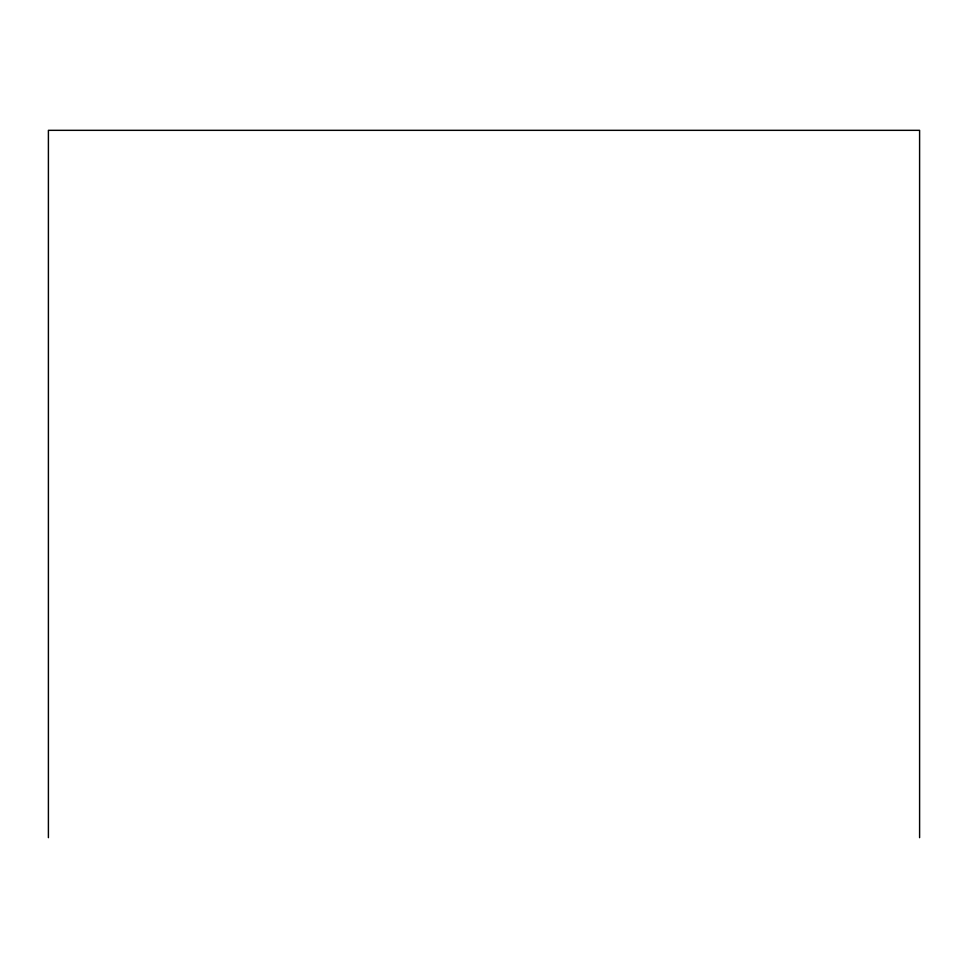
<?xml version="1.0" encoding="UTF-8"?>
<svg xmlns="http://www.w3.org/2000/svg" width="968" height="968" viewBox="0 0 968 968"><rect width="100%" height="100%" fill="white"/><g stroke="black" fill="none" stroke-linecap="round" stroke-linejoin="round"><path stroke-width="1.45" d="M919.6 837.671L919.6 130.329L48.4 130.329L48.4 837.671"/></g></svg>
